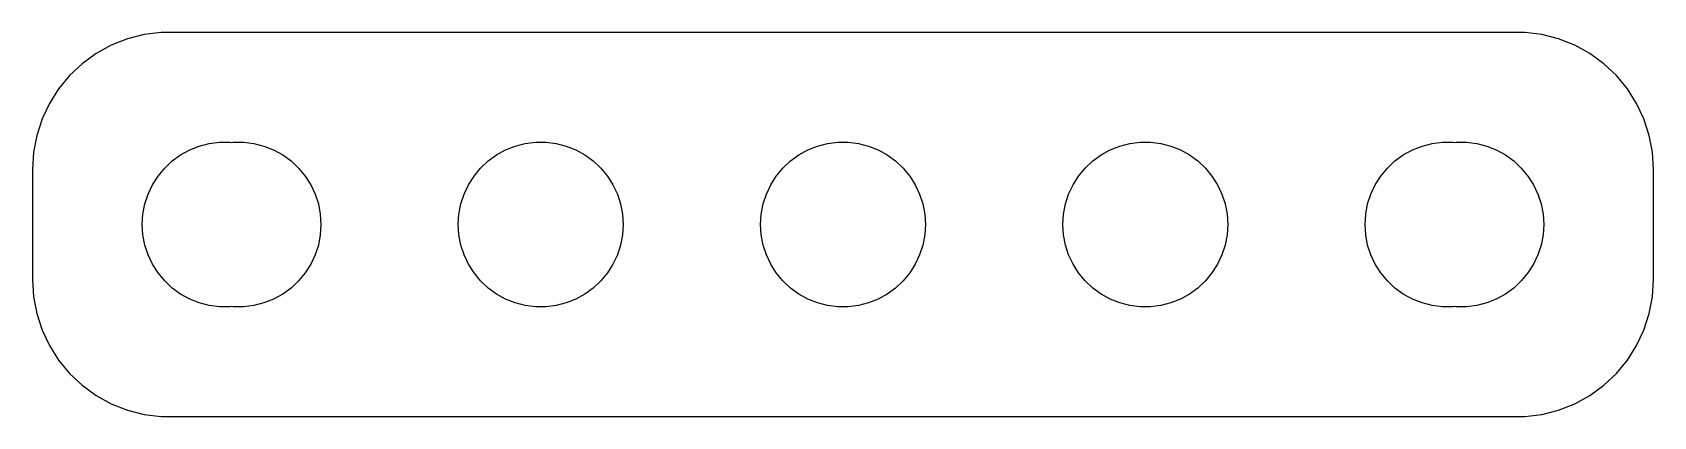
# Model space of a CAD drawing. Header units: metres. Extents: x -29.5 to 29.5, y 17 to 31.
import ezdxf

# ---------------------------------------------------------------- set-up
doc = ezdxf.new("R2010")
doc.units = ezdxf.units.M

msp = doc.modelspace()

# ---------------------------------------------------------------- linework, layer by layer
for p, q in [((-26.0451, 30.7553), (-26.6289, 30.5241)), ((-25.4369, 30.9114), (-26.0451, 30.7553)), ((-24.8139, 30.9901), (-25.4369, 30.9114)), ((24.8139, 30.9901), (-24.8139, 30.9901)), ((25.4369, 30.9114), (24.8139, 30.9901)), ((26.0451, 30.7553), (25.4369, 30.9114)), ((26.6289, 30.5241), (26.0451, 30.7553)), ((-27.1791, 30.2216), (-27.6871, 29.8526)), ((-26.6289, 30.5241), (-27.1791, 30.2216)), ((27.1791, 30.2216), (26.6289, 30.5241)), ((27.6871, 29.8526), (27.1791, 30.2216)), ((-27.6871, 29.8526), (-28.1448, 29.4227)), ((28.1448, 29.4227), (27.6871, 29.8526)), ((-28.5451, 28.9389), (-28.8815, 28.4088)), ((-28.1448, 29.4227), (-28.5451, 28.9389)), ((28.5451, 28.9389), (28.1448, 29.4227)), ((28.8815, 28.4088), (28.5451, 28.9389)), ((-28.8815, 28.4088), (-29.1489, 27.8406)), ((29.1489, 27.8406), (28.8815, 28.4088)), ((-29.1489, 27.8406), (-29.3429, 27.2434)), ((29.3429, 27.2434), (29.1489, 27.8406)), ((-29.3429, 27.2434), (-29.4606, 26.6267)), ((29.4606, 26.6267), (29.3429, 27.2434)), ((-29.4606, 26.6267), (-29.5, 26)), ((-24.1075, 26.533), (-23.7773, 26.7145)), ((-23.7773, 26.7145), (-23.427, 26.8532)), ((-23.427, 26.8532), (-23.0621, 26.9469)), ((-23.0621, 26.9469), (-22.6884, 26.9941)), ((-22.6884, 26.9941), (-22.3116, 26.9941)), ((-22.3116, 26.9941), (-22.25, 26.9863)), ((-22.25, 26.9863), (-22.1884, 26.9941)), ((-22.1884, 26.9941), (-21.8116, 26.9941)), ((-21.8116, 26.9941), (-21.4379, 26.9469)), ((-21.4379, 26.9469), (-21.0729, 26.8532)), ((-21.0729, 26.8532), (-20.7227, 26.7145)), ((-20.7227, 26.7145), (-20.3925, 26.533)), ((-12.6075, 26.533), (-12.2773, 26.7145)), ((-12.2773, 26.7145), (-11.927, 26.8532)), ((-11.927, 26.8532), (-11.5621, 26.9469)), ((-11.5621, 26.9469), (-11.1884, 26.9941)), ((-11.1884, 26.9941), (-10.8116, 26.9941)), ((-10.8116, 26.9941), (-10.4379, 26.9469)), ((-10.4379, 26.9469), (-10.0729, 26.8532)), ((-10.0729, 26.8532), (-9.72266, 26.7145)), ((-9.72266, 26.7145), (-9.39252, 26.533)), ((-1.60747, 26.533), (-1.27733, 26.7145)), ((-1.27733, 26.7145), (-0.92705, 26.8532)), ((-0.92705, 26.8532), (-0.56213, 26.9469)), ((-0.56213, 26.9469), (-0.18837, 26.9941)), ((-0.18837, 26.9941), (0.18837, 26.9941)), ((0.18837, 26.9941), (0.56213, 26.9469)), ((0.56213, 26.9469), (0.92705, 26.8532)), ((0.92705, 26.8532), (1.27733, 26.7145)), ((1.27733, 26.7145), (1.60747, 26.533)), ((9.39252, 26.533), (9.72266, 26.7145)), ((9.72266, 26.7145), (10.0729, 26.8532)), ((10.0729, 26.8532), (10.4379, 26.9469)), ((10.4379, 26.9469), (10.8116, 26.9941)), ((10.8116, 26.9941), (11.1884, 26.9941)), ((11.1884, 26.9941), (11.5621, 26.9469)), ((11.5621, 26.9469), (11.927, 26.8532)), ((11.927, 26.8532), (12.2773, 26.7145)), ((12.2773, 26.7145), (12.6075, 26.533)), ((20.3925, 26.533), (20.7227, 26.7145)), ((20.7227, 26.7145), (21.0729, 26.8532)), ((21.0729, 26.8532), (21.4379, 26.9469)), ((21.4379, 26.9469), (21.8116, 26.9941)), ((21.8116, 26.9941), (22.1884, 26.9941)), ((22.1884, 26.9941), (22.25, 26.9863)), ((22.25, 26.9863), (22.3116, 26.9941)), ((22.3116, 26.9941), (22.6884, 26.9941)), ((22.6884, 26.9941), (23.0621, 26.9469)), ((23.0621, 26.9469), (23.427, 26.8532)), ((23.427, 26.8532), (23.7773, 26.7145)), ((23.7773, 26.7145), (24.1075, 26.533)), ((29.5, 26), (29.4606, 26.6267)), ((-29.5, 26), (-29.5, 22)), ((-24.927, 25.7634), (-24.6869, 26.0536)), ((-24.6869, 26.0536), (-24.4123, 26.3115)), ((-24.4123, 26.3115), (-24.1075, 26.533)), ((-20.3925, 26.533), (-20.0877, 26.3115)), ((-20.0877, 26.3115), (-19.8131, 26.0536)), ((-19.8131, 26.0536), (-19.5729, 25.7634)), ((-13.427, 25.7634), (-13.1869, 26.0536)), ((-13.1869, 26.0536), (-12.9123, 26.3115)), ((-12.9123, 26.3115), (-12.6075, 26.533)), ((-9.39252, 26.533), (-9.08772, 26.3115)), ((-9.08772, 26.3115), (-8.81308, 26.0536)), ((-8.81308, 26.0536), (-8.57294, 25.7634)), ((-2.42705, 25.7634), (-2.1869, 26.0536)), ((-2.1869, 26.0536), (-1.91226, 26.3115)), ((-1.91226, 26.3115), (-1.60747, 26.533)), ((1.60747, 26.533), (1.91226, 26.3115)), ((1.91226, 26.3115), (2.1869, 26.0536)), ((2.1869, 26.0536), (2.42705, 25.7634)), ((8.57294, 25.7634), (8.81308, 26.0536)), ((8.81308, 26.0536), (9.08772, 26.3115)), ((9.08772, 26.3115), (9.39252, 26.533)), ((12.6075, 26.533), (12.9123, 26.3115)), ((12.9123, 26.3115), (13.1869, 26.0536)), ((13.1869, 26.0536), (13.427, 25.7634)), ((19.5729, 25.7634), (19.8131, 26.0536)), ((19.8131, 26.0536), (20.0877, 26.3115)), ((20.0877, 26.3115), (20.3925, 26.533)), ((24.1075, 26.533), (24.4123, 26.3115)), ((24.4123, 26.3115), (24.6869, 26.0536)), ((24.6869, 26.0536), (24.927, 25.7634)), ((29.5, 22), (29.5, 26)), ((-25.2893, 25.1044), (-25.1289, 25.4453)), ((-25.1289, 25.4453), (-24.927, 25.7634)), ((-19.5729, 25.7634), (-19.3711, 25.4453)), ((-19.3711, 25.4453), (-19.2107, 25.1044)), ((-13.7893, 25.1044), (-13.6289, 25.4453)), ((-13.6289, 25.4453), (-13.427, 25.7634)), ((-8.57294, 25.7634), (-8.37108, 25.4453)), ((-8.37108, 25.4453), (-8.21066, 25.1044)), ((-2.78932, 25.1044), (-2.62891, 25.4453)), ((-2.62891, 25.4453), (-2.42705, 25.7634)), ((2.42705, 25.7634), (2.62891, 25.4453)), ((2.62891, 25.4453), (2.78932, 25.1044)), ((8.21066, 25.1044), (8.37108, 25.4453)), ((8.37108, 25.4453), (8.57294, 25.7634)), ((13.427, 25.7634), (13.6289, 25.4453)), ((13.6289, 25.4453), (13.7893, 25.1044)), ((19.2107, 25.1044), (19.3711, 25.4453)), ((19.3711, 25.4453), (19.5729, 25.7634)), ((24.927, 25.7634), (25.1289, 25.4453)), ((25.1289, 25.4453), (25.2893, 25.1044)), ((-25.4057, 24.7461), (-25.2893, 25.1044)), ((-19.2107, 25.1044), (-19.0942, 24.7461)), ((-13.9057, 24.7461), (-13.7893, 25.1044)), ((-8.21066, 25.1044), (-8.09424, 24.7461)), ((-2.90575, 24.7461), (-2.78932, 25.1044)), ((2.78932, 25.1044), (2.90575, 24.7461)), ((8.09424, 24.7461), (8.21066, 25.1044)), ((13.7893, 25.1044), (13.9057, 24.7461)), ((19.0942, 24.7461), (19.2107, 25.1044)), ((25.2893, 25.1044), (25.4057, 24.7461)), ((-25.5, 24), (-25.4763, 24.376)), ((-25.4763, 24.376), (-25.4057, 24.7461)), ((-19.0942, 24.7461), (-19.0237, 24.376)), ((-19.0237, 24.376), (-19, 24)), ((-14, 24), (-13.9763, 24.376)), ((-13.9763, 24.376), (-13.9057, 24.7461)), ((-8.09424, 24.7461), (-8.02365, 24.376)), ((-8.02365, 24.376), (-8, 24)), ((-3, 24), (-2.97633, 24.376)), ((-2.97633, 24.376), (-2.90575, 24.7461)), ((2.90575, 24.7461), (2.97633, 24.376)), ((2.97633, 24.376), (3, 24)), ((8, 24), (8.02365, 24.376)), ((8.02365, 24.376), (8.09424, 24.7461)), ((13.9057, 24.7461), (13.9763, 24.376)), ((13.9763, 24.376), (14, 24)), ((19, 24), (19.0237, 24.376)), ((19.0237, 24.376), (19.0942, 24.7461)), ((25.4057, 24.7461), (25.4763, 24.376)), ((25.4763, 24.376), (25.5, 24)), ((-25.4763, 23.624), (-25.5, 24)), ((-25.4057, 23.2539), (-25.4763, 23.624)), ((-19.0237, 23.624), (-19.0942, 23.2539)), ((-19, 24), (-19.0237, 23.624)), ((-13.9763, 23.624), (-14, 24)), ((-13.9057, 23.2539), (-13.9763, 23.624)), ((-8.02365, 23.624), (-8.09424, 23.2539)), ((-8, 24), (-8.02365, 23.624)), ((-2.97633, 23.624), (-3, 24)), ((-2.90575, 23.2539), (-2.97633, 23.624)), ((2.97633, 23.624), (2.90575, 23.2539)), ((3, 24), (2.97633, 23.624)), ((8.02365, 23.624), (8, 24)), ((8.09424, 23.2539), (8.02365, 23.624)), ((13.9763, 23.624), (13.9057, 23.2539)), ((14, 24), (13.9763, 23.624)), ((19.0237, 23.624), (19, 24)), ((19.0942, 23.2539), (19.0237, 23.624)), ((25.4763, 23.624), (25.4057, 23.2539)), ((25.5, 24), (25.4763, 23.624)), ((-25.2893, 22.8956), (-25.4057, 23.2539)), ((-19.0942, 23.2539), (-19.2107, 22.8956)), ((-13.7893, 22.8956), (-13.9057, 23.2539)), ((-8.09424, 23.2539), (-8.21066, 22.8956)), ((-2.78932, 22.8956), (-2.90575, 23.2539)), ((2.90575, 23.2539), (2.78932, 22.8956)), ((8.21066, 22.8956), (8.09424, 23.2539)), ((13.9057, 23.2539), (13.7893, 22.8956)), ((19.2107, 22.8956), (19.0942, 23.2539)), ((25.4057, 23.2539), (25.2893, 22.8956)), ((-25.1289, 22.5547), (-25.2893, 22.8956)), ((-24.927, 22.2366), (-25.1289, 22.5547)), ((-19.3711, 22.5547), (-19.5729, 22.2366)), ((-19.2107, 22.8956), (-19.3711, 22.5547)), ((-13.6289, 22.5547), (-13.7893, 22.8956)), ((-13.427, 22.2366), (-13.6289, 22.5547)), ((-8.37108, 22.5547), (-8.57294, 22.2366)), ((-8.21066, 22.8956), (-8.37108, 22.5547)), ((-2.62891, 22.5547), (-2.78932, 22.8956)), ((-2.42705, 22.2366), (-2.62891, 22.5547)), ((2.62891, 22.5547), (2.42705, 22.2366)), ((2.78932, 22.8956), (2.62891, 22.5547)), ((8.37108, 22.5547), (8.21066, 22.8956)), ((8.57294, 22.2366), (8.37108, 22.5547)), ((13.6289, 22.5547), (13.427, 22.2366)), ((13.7893, 22.8956), (13.6289, 22.5547)), ((19.3711, 22.5547), (19.2107, 22.8956)), ((19.5729, 22.2366), (19.3711, 22.5547)), ((25.1289, 22.5547), (24.927, 22.2366)), ((25.2893, 22.8956), (25.1289, 22.5547)), ((-29.5, 22), (-29.4606, 21.3733)), ((-24.6869, 21.9464), (-24.927, 22.2366)), ((-24.4123, 21.6885), (-24.6869, 21.9464)), ((-19.8131, 21.9464), (-20.0877, 21.6885)), ((-19.5729, 22.2366), (-19.8131, 21.9464)), ((-13.1869, 21.9464), (-13.427, 22.2366)), ((-12.9123, 21.6885), (-13.1869, 21.9464)), ((-8.81308, 21.9464), (-9.08772, 21.6885)), ((-8.57294, 22.2366), (-8.81308, 21.9464)), ((-2.1869, 21.9464), (-2.42705, 22.2366)), ((-1.91226, 21.6885), (-2.1869, 21.9464)), ((2.1869, 21.9464), (1.91226, 21.6885)), ((2.42705, 22.2366), (2.1869, 21.9464)), ((8.81308, 21.9464), (8.57294, 22.2366)), ((9.08772, 21.6885), (8.81308, 21.9464)), ((13.1869, 21.9464), (12.9123, 21.6885)), ((13.427, 22.2366), (13.1869, 21.9464)), ((19.8131, 21.9464), (19.5729, 22.2366)), ((20.0877, 21.6885), (19.8131, 21.9464)), ((24.6869, 21.9464), (24.4123, 21.6885)), ((24.927, 22.2366), (24.6869, 21.9464)), ((29.4606, 21.3733), (29.5, 22)), ((-29.4606, 21.3733), (-29.3429, 20.7566)), ((-24.1075, 21.467), (-24.4123, 21.6885)), ((-23.7773, 21.2855), (-24.1075, 21.467)), ((-23.427, 21.1468), (-23.7773, 21.2855)), ((-20.7227, 21.2855), (-21.0729, 21.1468)), ((-20.3925, 21.467), (-20.7227, 21.2855)), ((-20.0877, 21.6885), (-20.3925, 21.467)), ((-12.6075, 21.467), (-12.9123, 21.6885)), ((-12.2773, 21.2855), (-12.6075, 21.467)), ((-11.927, 21.1468), (-12.2773, 21.2855)), ((-9.72266, 21.2855), (-10.0729, 21.1468)), ((-9.39252, 21.467), (-9.72266, 21.2855)), ((-9.08772, 21.6885), (-9.39252, 21.467)), ((-1.60747, 21.467), (-1.91226, 21.6885)), ((-1.27733, 21.2855), (-1.60747, 21.467)), ((-0.92705, 21.1468), (-1.27733, 21.2855)), ((1.27733, 21.2855), (0.92705, 21.1468)), ((1.60747, 21.467), (1.27733, 21.2855)), ((1.91226, 21.6885), (1.60747, 21.467)), ((9.39252, 21.467), (9.08772, 21.6885)), ((9.72266, 21.2855), (9.39252, 21.467)), ((10.0729, 21.1468), (9.72266, 21.2855)), ((12.2773, 21.2855), (11.927, 21.1468)), ((12.6075, 21.467), (12.2773, 21.2855)), ((12.9123, 21.6885), (12.6075, 21.467)), ((20.3925, 21.467), (20.0877, 21.6885)), ((20.7227, 21.2855), (20.3925, 21.467)), ((21.0729, 21.1468), (20.7227, 21.2855)), ((23.7773, 21.2855), (23.427, 21.1468)), ((24.1075, 21.467), (23.7773, 21.2855)), ((24.4123, 21.6885), (24.1075, 21.467)), ((29.3429, 20.7566), (29.4606, 21.3733)), ((-29.3429, 20.7566), (-29.1489, 20.1594)), ((-23.0621, 21.0531), (-23.427, 21.1468)), ((-22.6884, 21.0059), (-23.0621, 21.0531)), ((-22.3116, 21.0059), (-22.6884, 21.0059)), ((-22.25, 21.0137), (-22.3116, 21.0059)), ((-22.1884, 21.0059), (-22.25, 21.0137)), ((-21.8116, 21.0059), (-22.1884, 21.0059)), ((-21.4379, 21.0531), (-21.8116, 21.0059)), ((-21.0729, 21.1468), (-21.4379, 21.0531)), ((-11.5621, 21.0531), (-11.927, 21.1468)), ((-11.1884, 21.0059), (-11.5621, 21.0531)), ((-10.8116, 21.0059), (-11.1884, 21.0059)), ((-10.4379, 21.0531), (-10.8116, 21.0059)), ((-10.0729, 21.1468), (-10.4379, 21.0531)), ((-0.56213, 21.0531), (-0.92705, 21.1468)), ((-0.18837, 21.0059), (-0.56213, 21.0531)), ((0.18837, 21.0059), (-0.18837, 21.0059)), ((0.56213, 21.0531), (0.18837, 21.0059)), ((0.92705, 21.1468), (0.56213, 21.0531)), ((10.4379, 21.0531), (10.0729, 21.1468)), ((10.8116, 21.0059), (10.4379, 21.0531)), ((11.1884, 21.0059), (10.8116, 21.0059)), ((11.5621, 21.0531), (11.1884, 21.0059)), ((11.927, 21.1468), (11.5621, 21.0531)), ((21.4379, 21.0531), (21.0729, 21.1468)), ((21.8116, 21.0059), (21.4379, 21.0531)), ((22.1884, 21.0059), (21.8116, 21.0059)), ((22.25, 21.0137), (22.1884, 21.0059)), ((22.3116, 21.0059), (22.25, 21.0137)), ((22.6884, 21.0059), (22.3116, 21.0059)), ((23.0621, 21.0531), (22.6884, 21.0059)), ((23.427, 21.1468), (23.0621, 21.0531)), ((29.1489, 20.1594), (29.3429, 20.7566)), ((-29.1489, 20.1594), (-28.8815, 19.5912)), ((28.8815, 19.5912), (29.1489, 20.1594)), ((-28.8815, 19.5912), (-28.5451, 19.0611)), ((28.5451, 19.0611), (28.8815, 19.5912)), ((-28.5451, 19.0611), (-28.1448, 18.5773)), ((28.1448, 18.5773), (28.5451, 19.0611)), ((-28.1448, 18.5773), (-27.6871, 18.1474)), ((27.6871, 18.1474), (28.1448, 18.5773)), ((-27.6871, 18.1474), (-27.1791, 17.7784)), ((-27.1791, 17.7784), (-26.6289, 17.4759)), ((26.6289, 17.4759), (27.1791, 17.7784)), ((27.1791, 17.7784), (27.6871, 18.1474)), ((-26.6289, 17.4759), (-26.0451, 17.2447)), ((-26.0451, 17.2447), (-25.4369, 17.0886)), ((25.4369, 17.0886), (26.0451, 17.2447)), ((26.0451, 17.2447), (26.6289, 17.4759)), ((-25.4369, 17.0886), (-24.8139, 17.0099)), ((-24.8139, 17.0099), (24.8139, 17.0099)), ((24.8139, 17.0099), (25.4369, 17.0886))]:
    msp.add_line(p, q)

doc.saveas('drawing.dxf')
